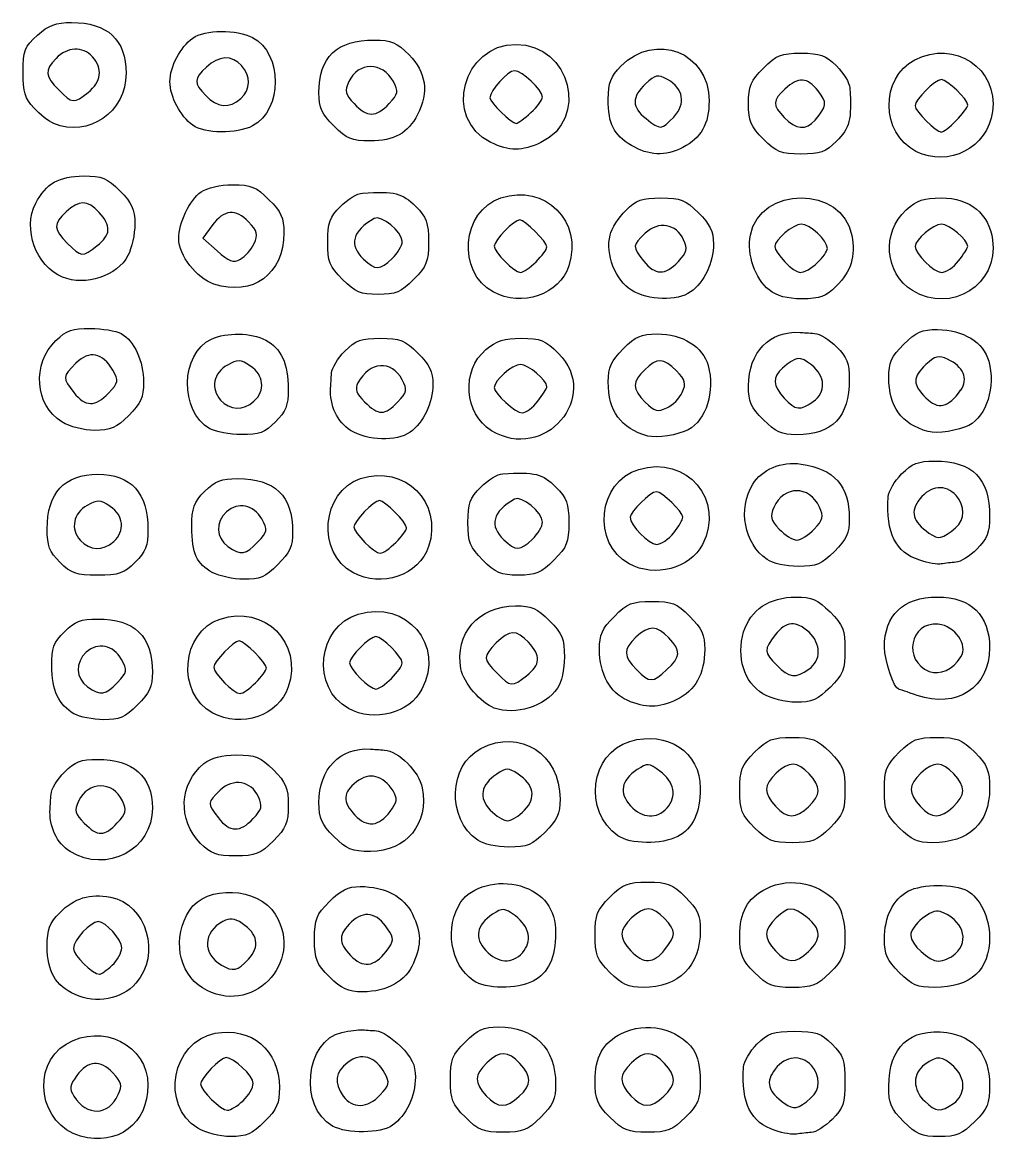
# Model space of a CAD drawing. Extents: x -1 to 2559, y 1 to 1442.
# Drawn here: x 956.6 to 1253.5, y 789 to 1130.7 of the extents above; entities that cross this region are included whole.
import ezdxf

# ---------------------------------------------------------------- set-up
doc = ezdxf.new("R2010")
doc.units = 0
doc.layers.get('0').update_dxf_attribs({"linetype": 'CONTINUOUS'})
doc.layers.add('IMAGE', color=7, linetype='CONTINUOUS')

# ---------------------------------------------------------------- blocks, each defined once
blk = doc.blocks.new('wave')
at = {"layer": 'IMAGE', "color": 7}
for points in [[(73.72, -500.52), (73.72, -500.52)], [(120.12, -502.41), (120.12, -502.41)], [(208.37, -506.68), (208.37, -506.68)], [(251.83, -508.02), (251.83, -508.02)], [(294.82, -508.95), (294.82, -508.95)], [(337.71, -509.1), (337.71, -509.1)], [(63.23, -510.01), (63.23, -510.01)], [(105.52, -510.53), (105.52, -510.53)], [(148.43, -510.75), (148.43, -510.75)], [(196.16, -515.72), (196.16, -515.72)], [(279.1, -514.75), (279.1, -514.75)], [(238.98, -516.68), (238.98, -516.68)], [(325.49, -518.46), (325.49, -518.46)], [(124.18, -546.52), (124.18, -546.52)], [(76.38, -547.19), (76.38, -547.19)], [(166.14, -551.05), (166.14, -551.05)], [(209.96, -552.01), (209.96, -552.01)], [(253.22, -551.96), (253.22, -551.96)], [(295.48, -552.38), (295.48, -552.38)], [(338.47, -551.77), (338.47, -551.77)], [(65.9, -556.68), (65.9, -556.68)], [(111.94, -558.8), (111.94, -558.8)], [(151.1, -557.42), (151.1, -557.42)], [(196.91, -561.2), (196.91, -561.2)], [(238.97, -560.67), (238.97, -560.67)], [(280.84, -560.59), (280.84, -560.59)], [(324.46, -560.77), (324.46, -560.77)], [(79.96, -591.88), (79.96, -591.88)], [(124.12, -594.41), (124.12, -594.41)], [(210.47, -594.44), (210.47, -594.44)], [(254.42, -591.74), (254.42, -591.74)], [(294.27, -594.54), (294.27, -594.54)], [(167.89, -594.62), (167.89, -594.62)], [(65.7, -600.71), (65.7, -600.71)], [(279.1, -600.08), (279.1, -600.08)], [(110.71, -602.76), (110.71, -602.76)], [(153.53, -603.28), (153.53, -603.28)], [(196.37, -603.38), (196.37, -603.38)], [(329.23, -603.66), (329.23, -603.66)], [(243.9, -604.99), (243.9, -604.99)], [(251.8, -634.44), (251.8, -634.44)], [(294.55, -633.3), (294.55, -633.3)], [(337.56, -632.87), (337.56, -632.87)], [(81.46, -637.08), (81.46, -637.08)], [(125.3, -637.21), (125.3, -637.21)], [(167.29, -637.34), (167.29, -637.34)], [(208.81, -636.38), (208.81, -636.38)], [(65.13, -643.39), (65.13, -643.39)], [(193.76, -642.75), (193.76, -642.75)], [(238.25, -643.86), (238.25, -643.86)], [(280.19, -642.53), (280.19, -642.53)], [(326.67, -642.78), (326.67, -642.78)], [(111.6, -646.54), (111.6, -646.54)], [(154.25, -646.53), (154.25, -646.53)], [(339.16, -672.16), (339.16, -672.16)], [(249.7, -676.01), (249.7, -676.01)], [(82.63, -679.88), (82.63, -679.88)], [(165.96, -678.68), (165.96, -678.68)], [(207.05, -677.85), (207.05, -677.85)], [(124.62, -680.01), (124.62, -680.01)], [(278.97, -683.34), (278.97, -683.34)], [(237.65, -685.33), (237.65, -685.33)], [(325.85, -683.83), (325.85, -683.83)], [(69.38, -689.42), (69.38, -689.42)], [(111.58, -689.2), (111.58, -689.2)], [(152.91, -687.86), (152.91, -687.86)], [(197.23, -687.68), (197.23, -687.68)], [(165.55, -719.13), (165.55, -719.13)], [(206.46, -718.73), (206.46, -718.73)], [(249.8, -718.06), (249.8, -718.06)], [(292.81, -717.72), (292.81, -717.72)], [(336.81, -717.72), (336.81, -717.72)], [(82.55, -722.63), (82.55, -722.63)], [(123.88, -721.3), (123.88, -721.3)], [(276.43, -724.08), (276.43, -724.08)], [(320.43, -724.08), (320.43, -724.08)], [(148.43, -726.75), (148.43, -726.75)], [(234.85, -726.53), (234.85, -726.53)], [(107.89, -728.82), (107.89, -728.82)], [(192.19, -727.87), (192.19, -727.87)], [(68.2, -731.28), (68.2, -731.28)], [(164.3, -761.69), (164.3, -761.69)], [(249.13, -761.1), (249.13, -761.1)], [(292.81, -761.72), (292.81, -761.72)], [(122.46, -764.06), (122.46, -764.06)], [(205.8, -762.06), (205.8, -762.06)], [(337.46, -762.41), (337.46, -762.41)], [(80.98, -765.9), (80.98, -765.9)], [(232.43, -768.08), (232.43, -768.08)], [(276.43, -768.08), (276.43, -768.08)], [(320.43, -768.08), (320.43, -768.08)], [(147.1, -769.42), (147.1, -769.42)], [(190.85, -770.53), (190.85, -770.53)], [(69.73, -774.77), (69.73, -774.77)], [(108.46, -772.77), (108.46, -772.77)], [(82.85, -805.19), (82.85, -805.19)], [(162.56, -805.29), (162.56, -805.29)], [(204.81, -805.72), (204.81, -805.72)], [(248.81, -805.72), (248.81, -805.72)], [(293.56, -806.21), (293.56, -806.21)], [(120.81, -807.05), (120.81, -807.05)], [(336.93, -807.87), (336.93, -807.87)], [(188.43, -812.08), (188.43, -812.08)], [(232.43, -812.08), (232.43, -812.08)], [(107.03, -815.38), (107.03, -815.38)], [(148.04, -814.76), (148.04, -814.76)], [(282.67, -816.12), (282.67, -816.12)], [(321.76, -813.42), (321.76, -813.42)], [(71.39, -817.83), (71.39, -817.83)]]:
    blk.add_lwpolyline(points, close=True, dxfattribs=at)
for points in [[(165.23, -503.95), (165.23, -503.95)], [(111.36, -541.05), (108.56, -544.83), (112.94, -548.74)], [(339.09, -591.07), (339.1, -591.07)], [(292.93, -675.87), (292.93, -675.87)]]:
    blk.add_lwpolyline(points, dxfattribs=at)
for points in [[(58.25, -483.17), (61.71, -480.09), (63.86, -479.28), (68.65, -479.28)], [(68.65, -479.28), (79.6, -479.28), (85.23, -484.54), (85.23, -494.74)], [(105.52, -484.03), (109.23, -481.43), (118.84, -481.33), (123.7, -483.85)], [(53.9, -494.4), (53.9, -487.8), (54.33, -486.67), (58.25, -483.17)], [(98.56, -497.28), (98.56, -492.77), (101.77, -486.65), (105.52, -484.03)], [(123.7, -483.85), (132.94, -488.62), (132.94, -505.94), (123.7, -510.72)], [(143.9, -500.68), (143.9, -489.75), (149.28, -484.62), (160.76, -484.62)], [(160.76, -484.62), (165.89, -484.62), (167.54, -485.32), (171.36, -489.15)], [(235.73, -492.58), (246.32, -481.98), (262.56, -488.34), (262.56, -503.09)], [(325.19, -490.64), (337.25, -484.4), (350.57, -493.27), (348.81, -506.37)], [(75.02, -489.72), (72.05, -486.44), (67.26, -486.65), (63.95, -490.2)], [(196.16, -515.72), (181.63, -508.56), (187.5, -485.95), (203.9, -485.95)], [(203.9, -485.95), (220.42, -485.95), (226.18, -508.77), (211.42, -515.77)], [(279.1, -493.15), (283.08, -489.16), (284.46, -488.62), (290.53, -488.62)], [(290.53, -488.62), (296.38, -488.62), (298.03, -489.21), (301.33, -492.51)], [(63.95, -490.2), (60.39, -494.02), (60.52, -495.54), (64.75, -499.77)], [(73.72, -500.52), (77.73, -497.36), (78.23, -493.26), (75.02, -489.72)], [(120.36, -492.39), (117.41, -489.14), (113.42, -489.31), (109.65, -492.85)], [(166.55, -497.25), (163.29, -491.16), (155.78, -491.16), (153, -497.26)], [(171.36, -489.15), (176.5, -494.28), (177.38, -500.55), (173.9, -507.27)], [(325.49, -518.46), (314.72, -512.97), (314.54, -496.15), (325.19, -490.64)], [(57.23, -505.32), (54.51, -502.4), (53.9, -500.38), (53.9, -494.4)], [(85.23, -494.74), (85.23, -506.5), (73.84, -514.4), (63.23, -510.01)], [(109.65, -492.85), (105.83, -496.44), (105.8, -497.63), (109.46, -501.53)], [(120.12, -502.41), (123.16, -499.66), (123.25, -495.59), (120.36, -492.39)], [(203.39, -493.95), (201.38, -493.95), (195.9, -499.99), (195.9, -502.19)], [(211.9, -501.95), (211.9, -499.81), (205.67, -493.95), (203.39, -493.95)], [(231.9, -502.6), (231.9, -497.56), (232.61, -495.7), (235.73, -492.58)], [(249.93, -496.63), (246.88, -495), (246.23, -495.13), (243.23, -497.95)], [(274.56, -503.95), (274.56, -498.6), (275.23, -497.02), (279.1, -493.15)], [(301.33, -492.51), (303.48, -494.66), (305.3, -497.66), (305.4, -499.18)], [(105.52, -510.53), (101.77, -507.91), (98.56, -501.79), (98.56, -497.28)], [(153, -497.26), (151.67, -500.18), (151.88, -501.09), (154.58, -503.96)], [(165.23, -503.95), (168.05, -500.95), (168.18, -500.3), (166.55, -497.25)], [(243.23, -497.95), (238.96, -501.96), (239.01, -505.06), (243.41, -508.52)], [(251.83, -508.02), (255.6, -504.01), (254.8, -499.24), (249.93, -496.63)], [(295.78, -500.11), (292.44, -495.86), (289.71, -495.7), (285.65, -499.51)], [(333.23, -496.62), (331.34, -496.62), (325.23, -502.73), (325.23, -504.62)], [(341.23, -504.37), (341.23, -502.67), (334.99, -496.62), (333.23, -496.62)], [(64.75, -499.77), (68.98, -504), (69.26, -504.02), (73.72, -500.52)], [(109.46, -501.53), (112.87, -505.16), (116.73, -505.48), (120.12, -502.41)], [(148.43, -510.75), (144.73, -507.05), (143.9, -505.2), (143.9, -500.68)], [(195.9, -502.19), (195.9, -503.58), (202.46, -509.95), (203.9, -509.95)], [(208.37, -506.68), (210.31, -504.88), (211.9, -502.75), (211.9, -501.95)], [(285.65, -499.51), (281.83, -503.1), (281.8, -504.3), (285.46, -508.2)], [(294.82, -508.95), (298.44, -504.74), (298.56, -503.64), (295.78, -500.11)], [(305.4, -499.18), (305.99, -508.96), (305.39, -511.33), (301.33, -515.39)], [(63.23, -510.01), (61.76, -509.4), (59.06, -507.29), (57.23, -505.32)], [(154.58, -503.96), (158.52, -508.16), (161.28, -508.16), (165.23, -503.95)], [(238.98, -516.68), (233.47, -513.32), (231.9, -510.19), (231.9, -502.6)], [(262.56, -503.09), (262.56, -510.18), (260.2, -514.37), (254.55, -517.29)], [(279.1, -514.75), (275.23, -510.88), (274.56, -509.3), (274.56, -503.95)], [(325.23, -504.62), (325.23, -506.19), (331.67, -512.62), (333.24, -512.62)], [(337.71, -509.1), (339.65, -507.17), (341.23, -505.04), (341.23, -504.37)], [(173.9, -507.27), (170.95, -512.99), (166.81, -515.28), (159.47, -515.28)], [(203.9, -509.95), (204.42, -509.95), (206.43, -508.48), (208.37, -506.68)], [(243.41, -508.52), (247.83, -511.99), (248.11, -511.98), (251.83, -508.02)], [(285.46, -508.2), (288.92, -511.88), (292.09, -512.13), (294.82, -508.95)], [(348.81, -506.37), (347.34, -517.31), (335.4, -523.5), (325.49, -518.46)], [(333.24, -512.62), (333.77, -512.62), (335.78, -511.03), (337.71, -509.1)], [(123.7, -510.72), (118.84, -513.23), (109.23, -513.13), (105.52, -510.53)], [(159.47, -515.28), (153.85, -515.28), (152.35, -514.67), (148.43, -510.75)], [(211.42, -515.77), (205.67, -518.5), (201.77, -518.49), (196.16, -515.72)], [(290.53, -519.28), (284.46, -519.28), (283.08, -518.74), (279.1, -514.75)], [(301.33, -515.39), (298.03, -518.69), (296.38, -519.28), (290.53, -519.28)], [(254.55, -517.29), (249.32, -519.99), (244.07, -519.79), (238.98, -516.68)], [(57.74, -534.25), (60.85, -528.25), (64.88, -525.95), (72.33, -525.95)], [(72.33, -525.95), (77.94, -525.95), (79.45, -526.57), (83.36, -530.48)], [(108.05, -530.79), (109.89, -529.5), (113.81, -528.62), (117.66, -528.62)], [(117.66, -528.62), (123.28, -528.62), (124.78, -529.23), (128.7, -533.15)], [(199.21, -532.62), (212.69, -528.17), (224.35, -539.8), (219.9, -553.27)], [(275.14, -543.94), (277.99, -528.76), (303.15, -528.83), (306, -544.02)], [(83.36, -530.48), (87.06, -534.18), (87.9, -536.03), (87.9, -540.55)], [(101.23, -545.04), (101.23, -540.22), (104.58, -533.22), (108.05, -530.79)], [(150.46, -535.18), (152.6, -533.04), (155.6, -531.21), (157.13, -531.12)], [(157.13, -531.12), (166.91, -530.53), (169.27, -531.12), (173.33, -535.18)], [(196.91, -561.2), (185.78, -555.16), (187.28, -536.56), (199.21, -532.62)], [(237.2, -536.44), (240.43, -533.21), (242.1, -532.62), (247.93, -532.62)], [(247.93, -532.62), (254, -532.62), (255.38, -533.16), (259.36, -537.15)], [(322.54, -536.28), (325.82, -533.32), (327.88, -532.62), (333.23, -532.62)], [(333.23, -532.62), (341.93, -532.62), (347.71, -537.36), (348.79, -545.4)], [(65.9, -556.68), (57.82, -553.34), (53.71, -542.04), (57.74, -534.25)], [(77, -537.04), (73.38, -533.19), (70.93, -533.14), (66.98, -536.85)], [(122.5, -539.88), (118.6, -535.73), (115.04, -536.1), (111.36, -541.05)], [(128.7, -533.15), (132.4, -536.85), (133.23, -538.7), (133.23, -543.22)], [(146.56, -545.98), (146.56, -540.13), (147.16, -538.48), (150.46, -535.18)], [(173.33, -535.18), (176.64, -538.48), (177.23, -540.13), (177.23, -545.98)], [(232.46, -543.9), (232.96, -541.91), (235.09, -538.55), (237.2, -536.44)], [(324.46, -560.77), (315.97, -555.6), (314.99, -543.08), (322.54, -536.28)], [(66.98, -536.85), (63.03, -540.56), (63.1, -542.12), (67.41, -546.43)], [(76.38, -547.19), (80.66, -543.83), (80.82, -541.1), (77, -537.04)], [(160.74, -538.84), (154.06, -542.6), (152.91, -546.97), (157.48, -551.23)], [(169.23, -545.81), (169.23, -542.94), (162.81, -537.67), (160.74, -538.84)], [(204.99, -539.28), (203.28, -539.28), (197.23, -545.53), (197.23, -547.28)], [(213.23, -547.52), (213.23, -545.95), (206.56, -539.28), (204.99, -539.28)], [(254.83, -545.33), (252.61, -540.47), (247.2, -539.55), (243.16, -543.35)], [(259.36, -537.15), (262.86, -540.65), (263.9, -542.79), (263.9, -546.55)], [(87.9, -540.55), (87.9, -543.59), (86.96, -547.9), (85.81, -550.12)], [(133.23, -543.22), (133.23, -555.77), (123.79, -562.68), (111.94, -558.8)], [(124.18, -546.52), (125.45, -543.74), (125.2, -542.76), (122.5, -539.88)], [(290.56, -540.62), (288.17, -540.62), (282.56, -545.34), (282.56, -547.35)], [(298.56, -547.97), (298.56, -545.45), (293.3, -540.62), (290.56, -540.62)], [(333.23, -540.62), (330.84, -540.62), (325.23, -545.34), (325.23, -547.35)], [(341.23, -547.35), (341.23, -545.34), (335.62, -540.62), (333.23, -540.62)], [(67.41, -546.43), (71.64, -550.67), (71.93, -550.69), (76.38, -547.19)], [(111.94, -558.8), (106.76, -557.1), (101.23, -550), (101.23, -545.04)], [(120.01, -551.22), (121.49, -550.43), (123.36, -548.32), (124.18, -546.52)], [(151.1, -557.42), (147.11, -553.43), (146.56, -552.05), (146.56, -545.98)], [(166.14, -551.05), (167.84, -549.46), (169.23, -547.1), (169.23, -545.81)], [(177.23, -545.98), (177.23, -552.05), (176.68, -553.43), (172.7, -557.42)], [(238.97, -560.67), (234.1, -557.71), (231, -549.71), (232.46, -543.9)], [(243.16, -543.35), (239.2, -547.07), (239.18, -547.35), (242.66, -551.77)], [(253.22, -551.96), (255.89, -549.12), (256.12, -548.16), (254.83, -545.33)], [(263.9, -546.55), (263.9, -552.33), (261.05, -558.32), (256.94, -561.2)], [(280.84, -560.59), (276.57, -557.23), (274.04, -549.84), (275.14, -543.94)], [(306, -544.02), (307.18, -550.34), (305.77, -554.95), (301.26, -559.45)], [(348.79, -545.4), (350.62, -559), (336.34, -568.02), (324.46, -560.77)], [(85.81, -550.12), (82.59, -556.34), (72.84, -559.55), (65.9, -556.68)], [(112.94, -548.74), (116.57, -551.99), (117.78, -552.41), (120.01, -551.22)], [(197.23, -547.28), (197.23, -549.17), (203.34, -555.28), (205.23, -555.28)], [(209.96, -552.01), (211.76, -550.21), (213.23, -548.19), (213.23, -547.52)], [(282.56, -547.35), (282.56, -549.41), (288.25, -555.28), (290.24, -555.28)], [(295.48, -552.38), (297.17, -550.79), (298.56, -548.8), (298.56, -547.97)], [(325.23, -547.35), (325.23, -549.57), (331, -555.28), (333.23, -555.28)], [(338.47, -551.77), (339.99, -549.84), (341.23, -547.85), (341.23, -547.35)], [(157.48, -551.23), (161.16, -554.66), (162.33, -554.64), (166.14, -551.05)], [(219.9, -553.27), (217.02, -561.99), (205.62, -565.92), (196.91, -561.2)], [(205.23, -555.28), (206.03, -555.28), (208.16, -553.81), (209.96, -552.01)], [(242.66, -551.77), (246.12, -556.17), (249.22, -556.22), (253.22, -551.96)], [(290.24, -555.28), (291.42, -555.28), (293.78, -553.98), (295.48, -552.38)], [(333.23, -555.28), (334.59, -555.28), (336.95, -553.7), (338.47, -551.77)], [(161.9, -561.95), (156.55, -561.95), (154.97, -561.29), (151.1, -557.42)], [(172.7, -557.42), (168.83, -561.29), (167.25, -561.95), (161.9, -561.95)], [(301.26, -559.45), (298.08, -562.64), (296.32, -563.28), (290.85, -563.28)], [(256.94, -561.2), (252.86, -564.06), (244.1, -563.81), (238.97, -560.67)], [(290.85, -563.28), (286.26, -563.28), (283.22, -562.47), (280.84, -560.59)], [(63.88, -575.96), (67.17, -572.82), (68.94, -572.19), (74.37, -572.26)], [(74.37, -572.26), (77.96, -572.31), (82.17, -573.02), (83.72, -573.85)], [(83.72, -573.85), (87.69, -575.98), (90.56, -582.2), (90.56, -588.68)], [(111.19, -575.54), (115.9, -573.4), (123.22, -573.53), (127.7, -575.85)], [(236.43, -578.48), (240.2, -574.71), (241.94, -573.95), (246.76, -573.95)], [(246.76, -573.95), (254.44, -573.96), (260.78, -577.88), (262.3, -583.57)], [(274.57, -589.75), (274.58, -579.54), (281.02, -572.85), (290.23, -573.5)], [(290.23, -573.5), (291.15, -573.56), (293.14, -573.69), (294.67, -573.78)], [(294.67, -573.78), (296.19, -573.87), (299.19, -575.7), (301.33, -577.85)], [(321.76, -577.15), (325.53, -573.38), (327.27, -572.62), (332.1, -572.62)], [(332.1, -572.62), (339.77, -572.63), (346.11, -576.55), (347.64, -582.23)], [(65.7, -600.71), (57.49, -595.71), (56.55, -582.98), (63.88, -575.96)], [(110.71, -602.76), (101.41, -597.6), (101.73, -579.86), (111.19, -575.54)], [(127.7, -575.85), (132.35, -578.25), (134.56, -583.08), (134.56, -590.78)], [(151.79, -579.18), (155.1, -575.88), (156.74, -575.28), (162.59, -575.28)], [(162.59, -575.28), (168.67, -575.28), (170.04, -575.83), (174.03, -579.82)], [(194.71, -578.7), (197.89, -576.02), (200.22, -575.28), (205.47, -575.28)], [(205.47, -575.28), (211.3, -575.28), (212.74, -575.86), (216.7, -579.82)], [(317.23, -587.22), (317.23, -582.7), (318.06, -580.85), (321.76, -577.15)], [(81.2, -585.02), (78.1, -579.58), (74.07, -578.81), (70, -582.88)], [(147.73, -585.85), (147.82, -584.32), (149.65, -581.32), (151.79, -579.18)], [(174.03, -579.82), (177.53, -583.32), (178.56, -585.46), (178.56, -589.22)], [(196.37, -603.38), (188.07, -598.32), (187.18, -585.04), (194.71, -578.7)], [(216.7, -579.82), (229.88, -593), (212.46, -613.19), (196.37, -603.38)], [(231.9, -588.55), (231.9, -584.03), (232.73, -582.18), (236.43, -578.48)], [(293.74, -583.4), (290.21, -580.62), (289.11, -580.74), (284.9, -584.36)], [(301.33, -577.85), (304.49, -581.01), (305.23, -582.89), (305.23, -587.78)], [(335.13, -581.66), (332.36, -580.4), (331.37, -580.64), (328.55, -583.29)], [(70, -582.88), (65.85, -587.02), (65.83, -587.32), (69.33, -591.77)], [(116.08, -583.41), (111.8, -585.8), (110.87, -590.6), (114, -594.06)], [(123.08, -583.73), (119.95, -581.68), (119.22, -581.65), (116.08, -583.41)], [(124.12, -594.41), (127.66, -591.21), (127.19, -586.42), (123.08, -583.73)], [(169.21, -587.92), (165.94, -581.8), (159.3, -582.26), (155.77, -588.85)], [(205.23, -583.28), (202.7, -583.28), (197.23, -588.05), (197.23, -590.26)], [(213.23, -590.02), (213.23, -588.01), (207.62, -583.28), (205.23, -583.28)], [(252.62, -585.22), (248.6, -581.2), (246.94, -581.13), (242.98, -584.85)], [(262.3, -583.57), (264.41, -591.42), (261.69, -600.18), (256.23, -603.1)], [(294.27, -594.54), (298.28, -591.73), (298.04, -586.78), (293.74, -583.4)], [(328.55, -583.29), (324.38, -587.22), (324.38, -589.22), (328.55, -593.39)], [(339.1, -591.07), (341.54, -587.58), (339.98, -583.87), (335.13, -581.66)], [(347.64, -582.23), (349.75, -590.09), (347.02, -598.85), (341.56, -601.77)], [(79.96, -591.88), (82.93, -588.72), (83.02, -588.22), (81.2, -585.02)], [(147.45, -590.28), (147.51, -589.37), (147.64, -587.37), (147.73, -585.85)], [(242.98, -584.85), (239.06, -588.54), (239.09, -590.6), (243.17, -594.68)], [(254.42, -591.74), (255.68, -588.96), (255.42, -588.02), (252.62, -585.22)], [(284.9, -584.36), (281.78, -587.03), (281.96, -589.8), (285.46, -593.53)], [(329.23, -603.66), (320.99, -601.31), (317.23, -596.15), (317.23, -587.22)], [(90.56, -588.68), (90.56, -593.2), (89.73, -595.05), (86.03, -598.75)], [(134.56, -590.78), (134.56, -595.68), (133.83, -597.56), (130.67, -600.72)], [(153.53, -603.28), (149.48, -600.81), (147.07, -595.65), (147.45, -590.28)], [(155.77, -588.85), (154.75, -590.76), (155.19, -592.03), (157.78, -594.62)], [(167.89, -594.62), (170.71, -591.62), (170.84, -590.96), (169.21, -587.92)], [(178.56, -589.22), (178.56, -595), (175.72, -600.99), (171.61, -603.87)], [(197.23, -590.26), (197.23, -592.16), (203.64, -597.95), (205.74, -597.95)], [(210.47, -594.44), (211.99, -592.5), (213.23, -590.52), (213.23, -590.02)], [(243.9, -604.99), (235.66, -602.64), (231.9, -597.49), (231.9, -588.55)], [(279.1, -600.08), (275.33, -596.31), (274.56, -594.57), (274.57, -589.75)], [(305.23, -587.78), (305.23, -599.23), (300.09, -604.62), (289.16, -604.62)], [(328.55, -593.39), (332.25, -597.1), (335.35, -596.42), (339.09, -591.07)], [(69.33, -591.77), (72.8, -596.19), (75.88, -596.22), (79.96, -591.88)], [(114, -594.06), (116.84, -597.2), (120.89, -597.34), (124.12, -594.41)], [(205.74, -597.95), (206.82, -597.95), (208.95, -596.37), (210.47, -594.44)], [(249.69, -596.47), (251.47, -595.65), (253.6, -593.53), (254.42, -591.74)], [(285.46, -593.53), (288.88, -597.17), (290.29, -597.33), (294.27, -594.54)], [(157.78, -594.62), (161.96, -598.8), (163.96, -598.8), (167.89, -594.62)], [(243.17, -594.68), (245.97, -597.48), (246.91, -597.73), (249.69, -596.47)], [(75.7, -603.28), (72.33, -603.27), (68.13, -602.2), (65.7, -600.71)], [(86.03, -598.75), (82.26, -602.52), (80.52, -603.28), (75.7, -603.28)], [(130.67, -600.72), (127.41, -603.97), (125.7, -604.61), (120.33, -604.57)], [(289.16, -604.62), (284.65, -604.62), (282.8, -603.78), (279.1, -600.08)], [(120.33, -604.57), (116.79, -604.54), (112.46, -603.73), (110.71, -602.76)], [(171.61, -603.87), (167.48, -606.76), (158.77, -606.47), (153.53, -603.28)], [(256.23, -603.1), (253.25, -604.7), (246.49, -605.73), (243.9, -604.99)], [(341.56, -601.77), (338.59, -603.36), (331.83, -604.4), (329.23, -603.66)], [(241.17, -615.14), (255.88, -610.74), (267.53, -624.48), (260.54, -637.99)], [(156.55, -617.95), (170.02, -613.51), (181.68, -625.14), (177.24, -638.6)], [(275.85, -619.67), (278.62, -615.13), (284.62, -612.62), (290.56, -613.52)], [(290.56, -613.52), (300.72, -615.05), (305.23, -620.12), (305.23, -630.02)], [(321.13, -616.51), (324.31, -613.33), (326.15, -612.62), (331.19, -612.62)], [(331.19, -612.62), (342.77, -612.62), (347.9, -617.78), (347.9, -629.45)], [(61.23, -633.32), (61.23, -622.25), (66.44, -616.62), (76.69, -616.62)], [(76.69, -616.62), (86.73, -616.62), (91.9, -622.33), (91.9, -633.45)], [(109.13, -621.85), (112.31, -618.66), (114.15, -617.95), (119.19, -617.95)], [(119.19, -617.95), (130.54, -617.95), (135.9, -623.14), (135.9, -634.15)], [(154.25, -646.53), (143.12, -640.49), (144.61, -621.89), (156.55, -617.95)], [(193.13, -620.51), (195.27, -618.37), (198.27, -616.54), (199.79, -616.45)], [(199.79, -616.45), (209.57, -615.86), (211.94, -616.45), (216, -620.51)], [(238.25, -643.86), (226.77, -637.63), (228.68, -618.89), (241.17, -615.14)], [(317.04, -623.51), (317.15, -621.81), (318.98, -618.66), (321.13, -616.51)], [(105.23, -632.6), (105.23, -626.8), (105.83, -625.14), (109.13, -621.85)], [(189.23, -631.31), (189.23, -625.46), (189.82, -623.82), (193.13, -620.51)], [(216, -620.51), (219.3, -623.82), (219.9, -625.46), (219.9, -631.31)], [(280.19, -642.53), (273.27, -637.69), (271.28, -627.17), (275.85, -619.67)], [(296.13, -626.59), (293.08, -619.9), (285.35, -619.97), (282.28, -626.71)], [(337.69, -623.05), (334.56, -619.59), (329.88, -620.03), (326.69, -624.09)], [(80.41, -626.39), (77.29, -624.35), (76.56, -624.31), (73.41, -626.07)], [(126.49, -630.21), (124.05, -625.87), (119.27, -624.9), (115.79, -628.05)], [(162.32, -624.62), (160.62, -624.62), (154.56, -630.86), (154.56, -632.62)], [(170.56, -632.86), (170.56, -631.28), (163.9, -624.62), (162.32, -624.62)], [(203.41, -624.17), (196.72, -627.94), (195.58, -632.3), (200.15, -636.56)], [(211.9, -631.15), (211.9, -628.27), (205.48, -623), (203.41, -624.17)], [(246.56, -621.95), (244.81, -621.95), (238.56, -628), (238.56, -629.71)], [(254.56, -629.71), (254.56, -628), (248.32, -621.95), (246.56, -621.95)], [(326.67, -642.78), (319.19, -640.3), (316.37, -634.64), (317.04, -623.51)], [(326.69, -624.09), (323.63, -627.98), (324.43, -630.97), (329.46, -634.49)], [(337.56, -632.87), (340.5, -630.35), (340.55, -626.22), (337.69, -623.05)], [(73.41, -626.07), (69.14, -628.46), (68.2, -633.27), (71.33, -636.73)], [(81.46, -637.08), (84.99, -633.88), (84.52, -629.09), (80.41, -626.39)], [(115.79, -628.05), (112.36, -631.15), (112.55, -635.99), (116.19, -638.54)], [(282.28, -626.71), (281.01, -629.49), (281.26, -630.47), (283.91, -633.3)], [(294.55, -633.3), (297.25, -630.43), (297.46, -629.51), (296.13, -626.59)], [(125.3, -637.21), (128.29, -634.02), (128.37, -633.58), (126.49, -630.21)], [(193.76, -642.75), (189.78, -638.76), (189.23, -637.39), (189.23, -631.31)], [(208.81, -636.38), (210.51, -634.79), (211.9, -632.43), (211.9, -631.15)], [(219.9, -631.31), (219.9, -637.39), (219.35, -638.76), (215.36, -642.75)], [(238.56, -629.71), (238.56, -632.17), (244.17, -637.95), (246.56, -637.95)], [(251.8, -634.44), (253.32, -632.5), (254.56, -630.38), (254.56, -629.71)], [(305.23, -630.02), (305.23, -634.53), (304.4, -636.38), (300.7, -640.08)], [(347.9, -629.45), (347.9, -634.35), (347.16, -636.22), (344, -639.39)], [(65.13, -643.39), (61.94, -640.2), (61.23, -638.36), (61.23, -633.32)], [(91.9, -633.45), (91.9, -638.35), (91.16, -640.22), (88, -643.39)], [(111.6, -646.54), (106.67, -643.87), (105.23, -640.71), (105.23, -632.6)], [(135.9, -634.15), (135.9, -638.51), (135.03, -640.42), (131.36, -644.08)], [(154.56, -632.62), (154.56, -634.5), (160.68, -640.62), (162.56, -640.62)], [(167.29, -637.34), (169.09, -635.54), (170.56, -633.52), (170.56, -632.86)], [(246.56, -637.95), (247.92, -637.95), (250.28, -636.37), (251.8, -634.44)], [(283.91, -633.3), (285.62, -635.12), (288.02, -636.62), (289.23, -636.62)], [(289.23, -636.62), (290.44, -636.62), (292.84, -635.12), (294.55, -633.3)], [(329.46, -634.49), (332.41, -636.56), (333.53, -636.34), (337.56, -632.87)], [(71.33, -636.73), (74.17, -639.87), (78.22, -640.01), (81.46, -637.08)], [(116.19, -638.54), (120.23, -641.37), (121.58, -641.17), (125.3, -637.21)], [(177.24, -638.6), (174.36, -647.32), (162.95, -651.25), (154.25, -646.53)], [(162.56, -640.62), (163.36, -640.62), (165.49, -639.14), (167.29, -637.34)], [(200.15, -636.56), (203.83, -639.99), (204.99, -639.97), (208.81, -636.38)], [(260.54, -637.99), (256.77, -645.28), (246.06, -648.1), (238.25, -643.86)], [(300.7, -640.08), (296.78, -644), (295.28, -644.62), (289.66, -644.62)], [(344, -639.39), (341.86, -641.53), (339.01, -643.33), (337.67, -643.38)], [(76.56, -647.28), (70.01, -647.28), (68.52, -646.77), (65.13, -643.39)], [(88, -643.39), (84.61, -646.77), (83.12, -647.28), (76.56, -647.28)], [(131.36, -644.08), (127.57, -647.88), (125.89, -648.61), (121.03, -648.56)], [(204.56, -647.28), (199.21, -647.28), (197.63, -646.62), (193.76, -642.75)], [(215.36, -642.75), (211.49, -646.62), (209.91, -647.28), (204.56, -647.28)], [(289.66, -644.62), (285.92, -644.62), (281.89, -643.73), (280.19, -642.53)], [(333.21, -643.89), (332.1, -644.11), (329.16, -643.61), (326.67, -642.78)], [(337.67, -643.38), (336.33, -643.44), (334.32, -643.67), (333.21, -643.89)], [(121.03, -648.56), (117.84, -648.53), (113.59, -647.62), (111.6, -646.54)], [(155.83, -659.14), (170.54, -654.74), (182.2, -668.48), (175.21, -681.99)], [(233.76, -659.82), (237.76, -655.82), (239.12, -655.28), (245.23, -655.28)], [(245.23, -655.28), (251.34, -655.28), (252.7, -655.82), (256.7, -659.82)], [(273.09, -664.55), (275.11, -657.81), (280.9, -653.96), (289.03, -653.95)], [(289.03, -653.95), (293.85, -653.95), (295.59, -654.71), (299.36, -658.48)], [(315.9, -669.28), (315.9, -659.35), (321.58, -653.95), (332.03, -653.95)], [(332.03, -653.95), (342.25, -653.95), (347.9, -659.45), (347.9, -669.41)], [(113.88, -660.62), (127.36, -656.17), (139.01, -667.8), (134.57, -681.27)], [(152.91, -687.86), (141.44, -681.63), (143.34, -662.89), (155.83, -659.14)], [(187.11, -675.8), (185.12, -665.16), (192.49, -656.63), (203.7, -656.62)], [(203.7, -656.62), (208.52, -656.62), (210.26, -657.38), (214.03, -661.15)], [(299.36, -658.48), (303.36, -662.48), (303.9, -663.84), (303.9, -669.95)], [(66.46, -664.51), (69.65, -661.33), (71.49, -660.62), (76.53, -660.62)], [(76.53, -660.62), (87.88, -660.62), (93.23, -665.81), (93.23, -676.81)], [(111.58, -689.2), (100.45, -683.16), (101.95, -664.56), (113.88, -660.62)], [(214.03, -661.15), (217.95, -665.07), (218.56, -666.57), (218.56, -672.19)], [(229.23, -669.88), (229.23, -665.37), (230.06, -663.51), (233.76, -659.82)], [(250.33, -666.37), (246.72, -662.52), (244.26, -662.48), (240.32, -666.18)], [(256.7, -659.82), (260.4, -663.51), (261.23, -665.37), (261.23, -669.88)], [(292.98, -664.67), (289.05, -661.01), (285.98, -661.25), (282.66, -665.46)], [(332.27, -662.2), (323.64, -661.36), (321.36, -673.35), (329.55, -676.53)], [(339.16, -672.16), (341.44, -668.53), (337.41, -662.71), (332.27, -662.2)], [(62.61, -674.85), (62.57, -669.48), (63.21, -667.77), (66.46, -664.51)], [(161.23, -665.95), (159.34, -665.95), (153.23, -672.06), (153.23, -673.95)], [(169.23, -673.95), (169.23, -672.06), (163.12, -665.95), (161.23, -665.95)], [(207.66, -667.7), (203.98, -663.78), (201.91, -663.81), (197.84, -667.89)], [(240.32, -666.18), (236.39, -669.87), (236.43, -671.94), (240.5, -676.01)], [(278.97, -683.34), (273.23, -679.84), (270.82, -672.14), (273.09, -664.55)], [(282.66, -665.46), (279.15, -669.93), (279.19, -670.7), (283.17, -674.68)], [(292.93, -675.87), (296.72, -673.22), (296.74, -668.17), (292.98, -664.67)], [(83.82, -672.88), (81.39, -668.53), (76.6, -667.56), (73.12, -670.72)], [(119.65, -667.28), (117.95, -667.28), (111.9, -673.53), (111.9, -675.28)], [(127.9, -675.52), (127.9, -673.95), (121.23, -667.28), (119.65, -667.28)], [(197.84, -667.89), (193.73, -671.99), (193.75, -672.77), (198.08, -677.1)], [(207.05, -677.85), (211.32, -674.49), (211.49, -671.77), (207.66, -667.7)], [(249.7, -676.01), (253.99, -672.04), (254.09, -670.37), (250.33, -666.37)], [(320.26, -681.97), (318.91, -681.88), (315.9, -673.12), (315.9, -669.28)], [(347.9, -669.41), (347.9, -681.46), (337.88, -688.01), (325.85, -683.83)], [(73.12, -670.72), (69.7, -673.81), (69.89, -678.66), (73.53, -681.21)], [(82.63, -679.88), (85.63, -676.69), (85.7, -676.24), (83.82, -672.88)], [(218.56, -672.19), (218.56, -675.92), (217.68, -679.95), (216.48, -681.66)], [(237.65, -685.33), (232.42, -683.06), (229.23, -677.2), (229.23, -669.88)], [(261.23, -669.88), (261.23, -677.26), (258.34, -682.45), (252.75, -685.1)], [(303.9, -669.95), (303.9, -676.06), (303.36, -677.42), (299.36, -681.42)], [(329.55, -676.53), (332.83, -677.8), (336.72, -676.03), (339.16, -672.16)], [(69.38, -689.42), (64.82, -686.9), (62.66, -682.25), (62.61, -674.85)], [(111.9, -675.28), (111.9, -677.17), (118.01, -683.28), (119.9, -683.28)], [(124.62, -680.01), (126.42, -678.21), (127.9, -676.19), (127.9, -675.52)], [(153.23, -673.95), (153.23, -675.84), (159.34, -681.95), (161.23, -681.95)], [(165.96, -678.68), (167.76, -676.88), (169.23, -674.75), (169.23, -673.95)], [(197.23, -687.68), (193.17, -686.2), (187.91, -680.02), (187.11, -675.8)], [(240.5, -676.01), (244.57, -680.07), (245.32, -680.07), (249.7, -676.01)], [(283.17, -674.68), (286.98, -678.49), (288.87, -678.72), (292.93, -675.87)], [(73.53, -681.21), (77.56, -684.03), (78.91, -683.84), (82.63, -679.88)], [(93.23, -676.81), (93.23, -681.18), (92.36, -683.08), (88.7, -686.75)], [(161.23, -681.95), (162.03, -681.95), (164.16, -680.48), (165.96, -678.68)], [(198.08, -677.1), (202.31, -681.33), (202.6, -681.36), (207.05, -677.85)], [(134.57, -681.27), (131.69, -689.99), (120.29, -693.92), (111.58, -689.2)], [(119.9, -683.28), (120.7, -683.28), (122.82, -681.81), (124.62, -680.01)], [(175.21, -681.99), (171.44, -689.28), (160.73, -692.1), (152.91, -687.86)], [(216.48, -681.66), (212.58, -687.23), (203.66, -690.02), (197.23, -687.68)], [(289.03, -685.94), (285.64, -685.94), (281.46, -684.86), (278.97, -683.34)], [(299.36, -681.42), (295.59, -685.18), (293.85, -685.95), (289.03, -685.94)], [(325.85, -683.83), (322.94, -682.82), (320.43, -681.98), (320.26, -681.97)], [(88.7, -686.75), (84.9, -690.54), (83.21, -691.27), (78.36, -691.24)], [(252.75, -685.1), (247.22, -687.73), (243.3, -687.79), (237.65, -685.33)], [(78.36, -691.24), (75.17, -691.21), (71.13, -690.39), (69.38, -689.42)], [(193.19, -699.97), (205.02, -693.85), (217.23, -701.67), (217.23, -715.35)], [(238.5, -697.81), (249.84, -694.41), (259.9, -701.11), (259.9, -712.07)], [(276.43, -701.15), (280.42, -697.16), (281.79, -696.62), (287.9, -696.62)], [(287.9, -696.62), (294, -696.62), (295.37, -697.16), (299.36, -701.15)], [(320.43, -701.15), (324.42, -697.16), (325.79, -696.62), (331.9, -696.62)], [(331.9, -696.62), (338, -696.62), (339.37, -697.16), (343.36, -701.15)], [(143.9, -716.42), (143.91, -706.2), (150.36, -699.51), (159.56, -700.16)], [(159.56, -700.16), (160.48, -700.23), (162.38, -700.36), (163.79, -700.45)], [(163.79, -700.45), (168.05, -700.73), (174.4, -707.06), (175.32, -711.94)], [(192.19, -727.87), (182.69, -721.22), (183.27, -705.1), (193.19, -699.97)], [(234.85, -726.53), (224.15, -719.04), (226.38, -701.44), (238.5, -697.81)], [(66.46, -707.18), (69.65, -704), (71.49, -703.28), (76.53, -703.28)], [(76.53, -703.28), (87.32, -703.28), (93.23, -708.52), (93.23, -718.08)], [(108.92, -704.57), (111.22, -702.76), (114.31, -701.95), (118.88, -701.95)], [(118.88, -701.95), (124.63, -701.95), (126.09, -702.54), (130.03, -706.48)], [(271.9, -712.62), (271.9, -706.51), (272.44, -705.14), (276.43, -701.15)], [(293, -707.7), (289.38, -703.85), (286.93, -703.81), (282.98, -707.51)], [(299.36, -701.15), (303.36, -705.14), (303.9, -706.51), (303.9, -712.62)], [(315.9, -712.62), (315.9, -706.51), (316.44, -705.14), (320.43, -701.15)], [(337, -707.7), (333.38, -703.85), (330.93, -703.81), (326.98, -707.51)], [(343.36, -701.15), (347.28, -705.07), (347.9, -706.57), (347.9, -712.19)], [(62.4, -713.85), (62.49, -712.32), (64.32, -709.32), (66.46, -707.18)], [(107.89, -728.82), (100.89, -721.82), (101.38, -710.51), (108.92, -704.57)], [(130.03, -706.48), (133.9, -710.35), (134.56, -711.93), (134.56, -717.28)], [(166.43, -712.89), (163.43, -708.09), (159.23, -707.04), (155.32, -710.12)], [(204.46, -707.76), (201.51, -705.83), (200.95, -705.83), (198, -707.76)], [(240.74, -706.38), (235.8, -709.61), (235.06, -713.56), (238.67, -717.4)], [(247.64, -706.88), (244.27, -704.38), (243.84, -704.34), (240.74, -706.38)], [(249.8, -718.06), (252.89, -714.64), (252.02, -710.14), (247.64, -706.88)], [(84.13, -715.92), (81.34, -709.8), (73.59, -709.83), (70.79, -715.98)], [(125.5, -714.67), (123.28, -709.8), (117.87, -708.89), (113.82, -712.69)], [(155.32, -710.12), (151.12, -713.42), (150.99, -716.15), (154.85, -720.25)], [(198, -707.76), (193.13, -710.95), (192.41, -714.91), (196, -718.73)], [(206.46, -718.73), (210.05, -714.91), (209.33, -710.95), (204.46, -707.76)], [(282.98, -707.51), (279.14, -711.13), (279.09, -713.59), (282.8, -717.53)], [(292.81, -717.72), (296.66, -714.1), (296.7, -711.65), (293, -707.7)], [(326.98, -707.51), (323.14, -711.13), (323.09, -713.59), (326.8, -717.53)], [(336.81, -717.72), (340.66, -714.1), (340.7, -711.65), (337, -707.7)], [(62.11, -718.28), (62.18, -717.37), (62.3, -715.37), (62.4, -713.85)], [(113.82, -712.69), (109.87, -716.4), (109.85, -716.68), (113.33, -721.1)], [(175.32, -711.94), (177.36, -722.86), (170.51, -731.28), (159.58, -731.28)], [(165.55, -719.13), (167.76, -716.16), (167.89, -715.24), (166.43, -712.89)], [(259.9, -712.07), (259.9, -719.5), (257.63, -724.34), (253.04, -726.72)], [(276.43, -724.08), (272.44, -720.09), (271.9, -718.72), (271.9, -712.62)], [(303.9, -712.62), (303.9, -718.72), (303.36, -720.09), (299.36, -724.08)], [(320.43, -724.08), (316.44, -720.09), (315.9, -718.72), (315.9, -712.62)], [(347.9, -712.19), (347.9, -722.66), (341.59, -728.62), (330.5, -728.62)], [(70.79, -715.98), (69.43, -718.98), (69.64, -719.81), (72.5, -722.68)], [(82.55, -722.63), (85.24, -719.76), (85.46, -718.85), (84.13, -715.92)], [(123.88, -721.3), (126.55, -718.46), (126.79, -717.5), (125.5, -714.67)], [(134.56, -717.28), (134.56, -722.63), (133.9, -724.21), (130.03, -728.08)], [(148.43, -726.75), (144.66, -722.98), (143.9, -721.24), (143.9, -716.42)], [(217.23, -715.35), (217.23, -719.86), (216.4, -721.72), (212.7, -725.42)], [(238.67, -717.4), (242.31, -721.27), (246.65, -721.53), (249.8, -718.06)], [(282.8, -717.53), (286.41, -721.38), (288.87, -721.42), (292.81, -717.72)], [(326.8, -717.53), (330.41, -721.38), (332.87, -721.42), (336.81, -717.72)], [(68.2, -731.28), (64.15, -728.81), (61.73, -723.65), (62.11, -718.28)], [(93.23, -718.08), (93.23, -730.79), (79.38, -738.09), (68.2, -731.28)], [(154.85, -720.25), (158.47, -724.11), (162.14, -723.73), (165.55, -719.13)], [(196, -718.73), (197.67, -720.5), (200.02, -721.95), (201.23, -721.95)], [(201.23, -721.95), (202.44, -721.95), (204.79, -720.5), (206.46, -718.73)], [(72.5, -722.68), (76.63, -726.8), (78.64, -726.79), (82.55, -722.63)], [(113.33, -721.1), (116.78, -725.5), (119.88, -725.56), (123.88, -721.3)], [(287.9, -728.62), (281.79, -728.62), (280.42, -728.08), (276.43, -724.08)], [(299.36, -724.08), (295.37, -728.08), (294, -728.62), (287.9, -728.62)], [(330.5, -728.62), (325.98, -728.62), (324.13, -727.78), (320.43, -724.08)], [(159.58, -731.28), (153.83, -731.28), (152.37, -730.69), (148.43, -726.75)], [(212.7, -725.42), (208.78, -729.33), (207.28, -729.95), (201.66, -729.95)], [(253.04, -726.72), (248.17, -729.23), (238.56, -729.13), (234.85, -726.53)], [(118.59, -732.62), (112.78, -732.62), (111.09, -732.01), (107.89, -728.82)], [(130.03, -728.08), (126.04, -732.07), (124.67, -732.62), (118.59, -732.62)], [(201.66, -729.95), (197.92, -729.95), (193.89, -729.06), (192.19, -727.87)], [(104.5, -749.2), (109.64, -741.34), (125.56, -742.05), (130.62, -750.36)], [(187.1, -746.62), (190.14, -741.99), (198.45, -739.76), (205.16, -741.77)], [(232.43, -745.15), (236.42, -741.16), (237.79, -740.62), (243.9, -740.62)], [(243.9, -740.62), (250, -740.62), (251.37, -741.16), (255.36, -745.15)], [(279.91, -742.61), (287.29, -738.79), (297.24, -741.05), (301.82, -747.57)], [(323.22, -743.29), (327.29, -741.11), (337.12, -741.08), (341.14, -743.23)], [(65.06, -749.91), (69.56, -745.41), (74.17, -744), (80.49, -745.18)], [(147.1, -746.48), (150.59, -742.99), (152.74, -741.95), (156.47, -741.95)], [(156.47, -741.95), (164.02, -741.95), (169.81, -745.01), (172.33, -750.32)], [(205.16, -741.77), (212.22, -743.89), (215.9, -748.78), (215.9, -756.07)], [(271.9, -757.05), (271.9, -749.7), (274.19, -745.57), (279.91, -742.61)], [(315.9, -758.02), (315.9, -751.16), (318.57, -745.78), (323.22, -743.29)], [(341.14, -743.23), (344.85, -745.22), (347.9, -751.5), (347.9, -757.15)], [(80.49, -745.18), (91.43, -747.23), (95.99, -762.66), (88.23, -771.34)], [(142.56, -757.95), (142.56, -751.84), (143.1, -750.48), (147.1, -746.48)], [(190.85, -770.53), (183.84, -765.62), (182.06, -754.31), (187.1, -746.62)], [(227.9, -756.62), (227.9, -750.51), (228.44, -749.14), (232.43, -745.15)], [(249, -751.7), (245.38, -747.85), (242.93, -747.81), (238.98, -751.51)], [(255.36, -745.15), (259.06, -748.85), (259.9, -750.7), (259.9, -755.22)], [(292.38, -751.38), (287.97, -747.91), (286.81, -747.92), (282.98, -751.51)], [(301.82, -747.57), (303.01, -749.28), (303.9, -753.31), (303.9, -757.05)], [(61.23, -760.22), (61.23, -754.87), (61.89, -753.08), (65.06, -749.91)], [(108.46, -772.77), (101.08, -768.27), (99.23, -757.24), (104.5, -749.2)], [(130.62, -750.36), (139.7, -765.24), (123.3, -781.82), (108.46, -772.77)], [(120.55, -753.15), (118.13, -751.57), (116.78, -751.43), (114.68, -752.55)], [(164.8, -754.79), (161.57, -749.86), (157.62, -749.12), (153.78, -752.72)], [(172.33, -750.32), (175.06, -756.06), (175.13, -759.34), (172.67, -765.24)], [(196.74, -750.38), (191.8, -753.61), (191.06, -757.56), (194.67, -761.4)], [(203.64, -750.88), (200.27, -748.38), (199.84, -748.34), (196.74, -750.38)], [(205.8, -762.06), (208.89, -758.64), (208.02, -754.14), (203.64, -750.88)], [(238.98, -751.51), (235.14, -755.13), (235.09, -757.59), (238.8, -761.53)], [(249.13, -761.1), (252.61, -756.69), (252.59, -755.53), (249, -751.7)], [(282.98, -751.51), (279.14, -755.13), (279.09, -757.59), (282.8, -761.53)], [(292.81, -761.72), (296.84, -757.93), (296.71, -754.78), (292.38, -751.38)], [(332.82, -749.5), (330.25, -748.58), (323.9, -753.78), (323.9, -756.8)], [(337.46, -762.41), (342, -758.29), (339.73, -751.95), (332.82, -749.5)], [(76.73, -752.62), (74.46, -752.62), (69.23, -758.29), (69.23, -760.75)], [(83.9, -760.62), (83.9, -757.98), (79.09, -752.62), (76.73, -752.62)], [(114.68, -752.55), (108.62, -755.79), (108.41, -762.45), (114.25, -765.85)], [(122.46, -764.06), (126.02, -760.26), (125.33, -756.28), (120.55, -753.15)], [(153.78, -752.72), (149.79, -756.47), (149.73, -758.89), (153.51, -762.92)], [(164.3, -761.69), (166.8, -758.33), (166.83, -757.89), (164.8, -754.79)], [(147.1, -769.42), (143.1, -765.42), (142.56, -764.06), (142.56, -757.95)], [(215.9, -756.07), (215.9, -763.5), (213.63, -768.34), (209.04, -770.72)], [(232.43, -768.08), (228.44, -764.09), (227.9, -762.72), (227.9, -756.62)], [(259.9, -755.22), (259.9, -766.14), (253.42, -772.62), (242.5, -772.62)], [(276.43, -768.08), (272.51, -764.17), (271.9, -762.66), (271.9, -757.05)], [(303.9, -757.05), (303.9, -762.66), (303.28, -764.17), (299.36, -768.08)], [(320.43, -768.08), (316.73, -764.38), (315.9, -762.53), (315.9, -758.02)], [(323.9, -756.8), (323.9, -759.47), (329.47, -764.62), (332.36, -764.62)], [(347.9, -757.15), (347.9, -767.41), (342.26, -772.62), (331.16, -772.62)], [(69.73, -774.77), (63.76, -772.07), (61.23, -767.74), (61.23, -760.22)], [(69.23, -760.75), (69.23, -762.88), (75.01, -768.62), (77.16, -768.62)], [(80.98, -765.9), (82.58, -764.4), (83.9, -762.03), (83.9, -760.62)], [(153.51, -762.92), (157.16, -766.8), (160.81, -766.39), (164.3, -761.69)], [(194.67, -761.4), (198.31, -765.27), (202.65, -765.53), (205.8, -762.06)], [(238.8, -761.53), (242.58, -765.56), (245.73, -765.43), (249.13, -761.1)], [(282.8, -761.53), (286.41, -765.38), (288.87, -765.42), (292.81, -761.72)], [(114.25, -765.85), (117.74, -767.89), (119.15, -767.58), (122.46, -764.06)], [(172.67, -765.24), (170.38, -770.72), (164.64, -773.95), (157.16, -773.95)], [(332.36, -764.62), (333.82, -764.62), (336.12, -763.62), (337.46, -762.41)], [(77.16, -768.62), (77.65, -768.62), (79.37, -767.39), (80.98, -765.9)], [(242.5, -772.62), (237.98, -772.62), (236.13, -771.78), (232.43, -768.08)], [(287.9, -772.62), (281.79, -772.62), (280.42, -772.08), (276.43, -768.08)], [(299.36, -768.08), (295.37, -772.08), (294, -772.62), (287.9, -772.62)], [(331.16, -772.62), (325.89, -772.62), (324.29, -771.94), (320.43, -768.08)], [(88.23, -771.34), (83.86, -776.23), (76.14, -777.66), (69.73, -774.77)], [(157.16, -773.95), (152.65, -773.95), (150.8, -773.11), (147.1, -769.42)], [(209.04, -770.72), (204.17, -773.23), (194.56, -773.13), (190.85, -770.53)], [(67.03, -789.85), (77.93, -783.2), (91.9, -790.2), (91.9, -802.31)], [(112.33, -786.57), (123.35, -784.5), (131.88, -791.7), (131.89, -803.08)], [(150.9, -786.3), (153.28, -785.79), (155.98, -785.43), (156.9, -785.5)], [(156.9, -785.5), (157.81, -785.56), (159.82, -785.69), (161.36, -785.78)], [(161.36, -785.78), (162.9, -785.87), (166.2, -787.99), (168.7, -790.48)], [(188.43, -789.15), (192.13, -785.45), (193.98, -784.62), (198.5, -784.62)], [(198.5, -784.62), (209.42, -784.62), (215.9, -791.09), (215.9, -802.02)], [(235.91, -786.61), (243.29, -782.79), (253.24, -785.05), (257.82, -791.57)], [(317.23, -802.68), (317.23, -790.75), (323.63, -784.85), (334.92, -786.36)], [(107.03, -815.38), (95.59, -808.4), (99.15, -789.04), (112.33, -786.57)], [(148.04, -814.76), (137.68, -809.01), (139.72, -788.66), (150.9, -786.3)], [(183.9, -800.62), (183.9, -794.51), (184.44, -793.14), (188.43, -789.15)], [(227.9, -801.05), (227.9, -793.7), (230.19, -789.57), (235.91, -786.61)], [(277.13, -789.85), (280.52, -786.46), (282.01, -785.95), (288.56, -785.95)], [(288.56, -785.95), (295.12, -785.95), (296.61, -786.46), (300, -789.85)], [(334.92, -786.36), (343.22, -787.47), (347.9, -793.15), (347.9, -802.1)], [(71.39, -817.83), (58.82, -814.32), (56.06, -796.55), (67.03, -789.85)], [(163.98, -798.77), (161.19, -793.57), (156.72, -792.25), (152.65, -795.45)], [(168.7, -790.48), (172.2, -793.98), (173.23, -796.13), (173.23, -799.88)], [(205, -795.7), (201.38, -791.85), (198.93, -791.81), (194.98, -795.51)], [(249, -795.7), (245.38, -791.85), (242.93, -791.81), (238.98, -795.51)], [(257.82, -791.57), (259.01, -793.28), (259.9, -797.31), (259.9, -801.05)], [(273.04, -796.85), (273.15, -795.14), (274.98, -791.99), (277.13, -789.85)], [(300, -789.85), (303.39, -793.24), (303.9, -794.73), (303.9, -801.28)], [(81.17, -798.55), (77.33, -794.46), (73.72, -794.76), (70.24, -799.43)], [(115.66, -793.95), (113.95, -793.95), (107.9, -800.19), (107.9, -801.95)], [(123.9, -801.81), (123.9, -799.52), (118.05, -793.95), (115.66, -793.95)], [(152.65, -795.45), (148.73, -798.54), (148.35, -801.43), (151.31, -805.65)], [(194.98, -795.51), (191.14, -799.13), (191.09, -801.59), (194.8, -805.53)], [(204.81, -805.72), (208.66, -802.1), (208.7, -799.65), (205, -795.7)], [(238.98, -795.51), (235.14, -799.13), (235.09, -801.59), (238.8, -805.53)], [(248.81, -805.72), (252.66, -802.1), (252.7, -799.65), (249, -795.7)], [(293.69, -796.39), (290.56, -792.92), (285.88, -793.36), (282.69, -797.42)], [(328.19, -796.02), (324.41, -798.68), (324.39, -803.73), (328.15, -807.23)], [(336.98, -796.67), (333.48, -793.4), (332.08, -793.3), (328.19, -796.02)], [(70.24, -799.43), (68.03, -802.41), (67.9, -803.32), (69.37, -805.68)], [(82.85, -805.19), (84.12, -802.41), (83.87, -801.42), (81.17, -798.55)], [(162.56, -805.29), (165.32, -802.35), (165.49, -801.58), (163.98, -798.77)], [(282.67, -816.12), (275.19, -813.64), (272.37, -807.98), (273.04, -796.85)], [(282.69, -797.42), (279.63, -801.31), (280.43, -804.3), (285.46, -807.83)], [(293.56, -806.21), (296.5, -803.68), (296.55, -799.55), (293.69, -796.39)], [(336.93, -807.87), (340.72, -805.22), (340.74, -800.17), (336.98, -796.67)], [(91.9, -802.31), (91.9, -814.01), (82.68, -820.98), (71.39, -817.83)], [(107.9, -801.95), (107.9, -803.93), (114.05, -809.95), (116.08, -809.95)], [(120.81, -807.05), (122.51, -805.46), (123.9, -803.1), (123.9, -801.81)], [(173.23, -799.88), (173.23, -805.66), (170.39, -811.65), (166.27, -814.53)], [(188.43, -812.08), (184.44, -808.09), (183.9, -806.72), (183.9, -800.62)], [(215.9, -802.02), (215.9, -806.53), (215.06, -808.38), (211.36, -812.08)], [(232.43, -812.08), (228.51, -808.17), (227.9, -806.66), (227.9, -801.05)], [(259.9, -801.05), (259.9, -806.66), (259.28, -808.17), (255.36, -812.08)], [(303.9, -801.28), (303.9, -807.84), (303.39, -809.33), (300, -812.72)], [(321.76, -813.42), (317.91, -809.56), (317.23, -807.96), (317.23, -802.68)], [(347.9, -802.1), (347.9, -808.04), (347.33, -809.45), (343.36, -813.42)], [(69.37, -805.68), (73.27, -811.92), (79.89, -811.67), (82.85, -805.19)], [(131.89, -803.08), (131.89, -807.9), (131.13, -809.65), (127.36, -813.42)], [(151.31, -805.65), (154.04, -809.56), (158.69, -809.41), (162.56, -805.29)], [(194.8, -805.53), (198.41, -809.38), (200.87, -809.42), (204.81, -805.72)], [(238.8, -805.53), (242.41, -809.38), (244.87, -809.42), (248.81, -805.72)], [(285.46, -807.83), (288.41, -809.89), (289.53, -809.67), (293.56, -806.21)], [(116.08, -809.95), (116.99, -809.95), (119.11, -808.64), (120.81, -807.05)], [(328.15, -807.23), (331.65, -810.49), (333.05, -810.6), (336.93, -807.87)], [(199.9, -816.62), (193.79, -816.62), (192.42, -816.08), (188.43, -812.08)], [(211.36, -812.08), (207.37, -816.08), (206, -816.62), (199.9, -816.62)], [(243.9, -816.62), (237.79, -816.62), (236.42, -816.08), (232.43, -812.08)], [(255.36, -812.08), (251.37, -816.08), (250, -816.62), (243.9, -816.62)], [(300, -812.72), (297.86, -814.86), (295.01, -816.66), (293.67, -816.72)], [(117.03, -817.94), (113.67, -817.94), (109.47, -816.86), (107.03, -815.38)], [(127.36, -813.42), (123.59, -817.18), (121.85, -817.95), (117.03, -817.94)], [(166.27, -814.53), (162.66, -817.06), (152.43, -817.19), (148.04, -814.76)], [(289.21, -817.22), (288.1, -817.44), (285.16, -816.94), (282.67, -816.12)], [(332.56, -817.95), (327.21, -817.95), (325.63, -817.29), (321.76, -813.42)], [(343.36, -813.42), (339.49, -817.29), (337.91, -817.95), (332.56, -817.95)], [(293.67, -816.72), (292.33, -816.77), (290.32, -817), (289.21, -817.22)]]:
    blk.add_open_spline(points, degree=3, dxfattribs=at)

msp = doc.modelspace()

# ---------------------------------------------------------------- block references
at = {"linetype": 'Continuous'}
msp.add_blockref('wave', (902.91, 1609.95), dxfattribs=at)

doc.saveas('drawing.dxf')
